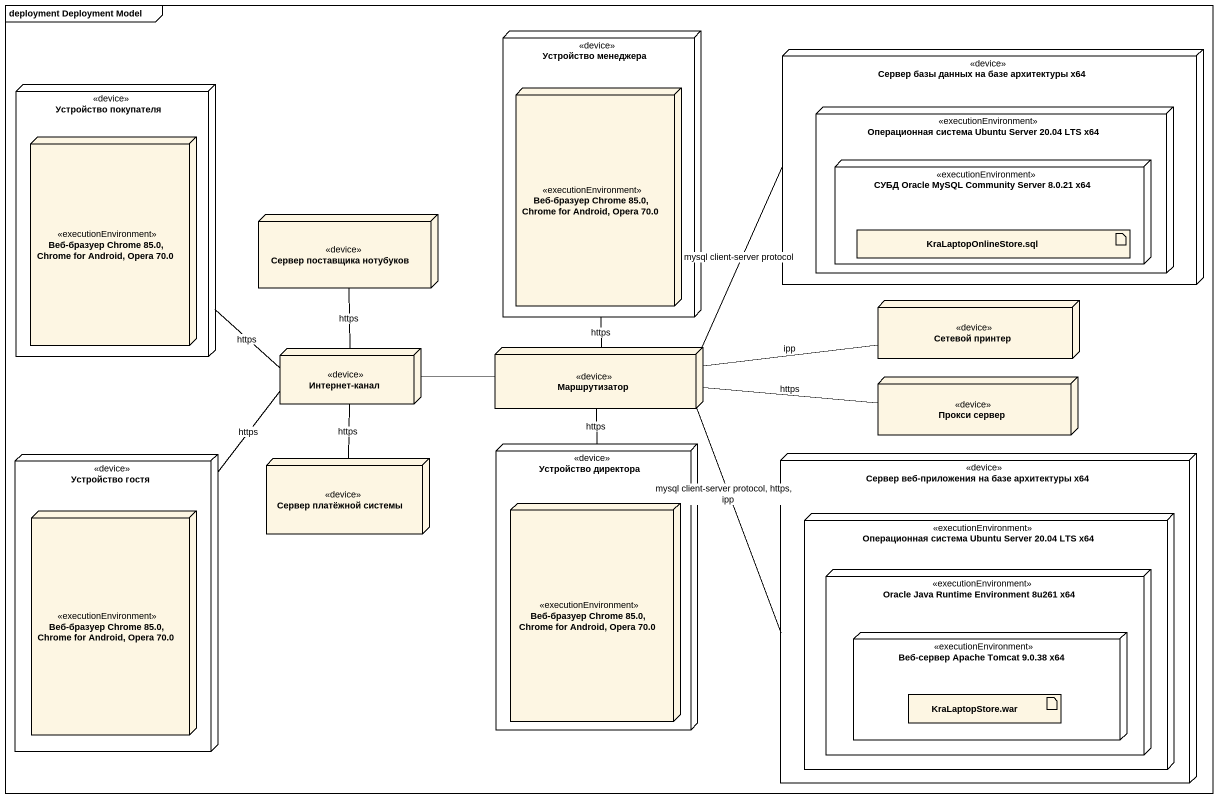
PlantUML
@startuml
mainframe deployment Deployment Model
node "Устройство менеджера" as Устройство_менеджера <<device>> {
  node "Веб-бразуер Chrome 85.0, Chrome for Android, Opera 70.0" as Веб_бразуер_Chrome_85_0 <<executionEnvironment>>
}
node "Сервер базы данных на базе архитектуры x64" as Сервер_базы_данных_на_базе <<device>> {
  node "Операционная система Ubuntu Server 20.04 LTS x64" as Операционная_система_Ubuntu <<executionEnvironment>> {
    node "СУБД Oracle MySQL Community Server 8.0.21 x64" as СУБД_Oracle_MySQL_Community <<executionEnvironment>> {
      artifact "KraLaptopOnlineStore.sql" as KraLaptopOnlineStore_sql
    }
  }
}
node "Устройство покупателя" as Устройство_покупателя <<device>> {
  node "Веб-бразуер Chrome 85.0, Chrome for Android, Opera 70.0" as Веб_бразуер_Chrome_85_0_2 <<executionEnvironment>>
}
node "Сервер поставщика нотубуков" as Сервер_поставщика_нотубуков <<device>>
node "Сетевой принтер" as Сетевой_принтер <<device>>
node "Интернет-канал" as Интернет_канал <<device>>
node Маршрутизатор <<device>>
node "Прокси сервер" as Прокси_сервер <<device>>
node "Устройство гостя" as Устройство_гостя <<device>> {
  node "Веб-бразуер Chrome 85.0, Chrome for Android, Opera 70.0" as Веб_бразуер_Chrome_85_0_4 <<executionEnvironment>>
}
node "Сервер платёжной системы" as Сервер_платёжной_системы <<device>>
node "Устройство директора" as Устройство_директора <<device>> {
  node "Веб-бразуер Chrome 85.0, Chrome for Android, Opera 70.0" as Веб_бразуер_Chrome_85_0_3 <<executionEnvironment>>
}
node "Сервер веб-приложения на базе архитектуры x64" as Сервер_веб_приложения_на <<device>> {
  node "Операционная система Ubuntu Server 20.04 LTS x64" as Операционная_система_Ubuntu_2 <<executionEnvironment>> {
    node "Oracle Java Runtime Environment 8u261 x64" as Oracle_Java_Runtime <<executionEnvironment>> {
      node "Веб-сервер Apache Tomcat 9.0.38 x64" as Веб_сервер_Apache_Tomcat_9 <<executionEnvironment>> {
        artifact "KraLaptopStore.war" as KraLaptopStore_war
      }
    }
  }
}
Сервер_поставщика_нотубуков -- Интернет_канал : https
Интернет_канал -up- Устройство_покупателя : https
Интернет_канал -- Устройство_гостя : https
Интернет_канал -- Сервер_платёжной_системы : https
Маршрутизатор -up- Устройство_менеджера : https
Маршрутизатор -right- Сервер_базы_данных_на_базе : mysql client-server protocol
Маршрутизатор -right- Сетевой_принтер : ipp
Маршрутизатор -left- Интернет_канал
Маршрутизатор -- Устройство_директора : https
Маршрутизатор -- Сервер_веб_приложения_на : mysql client-server protocol, https, ipp
Прокси_сервер -left- Маршрутизатор : https
@enduml
